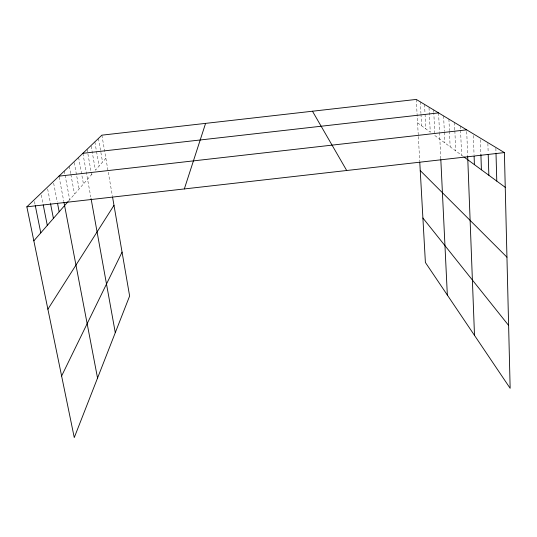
<?xml version="1.0" encoding="UTF-8"?>
<svg xmlns="http://www.w3.org/2000/svg" width="537" height="537" viewBox="0 0 537 537"><rect width="100%" height="100%" fill="white"/><g stroke="black" fill="none" stroke-linecap="round" stroke-linejoin="round"><path stroke-width="0.4" stroke-dasharray="2.69 2.01" d="M68.676 200.898L92.7 173.37M105.876 158.261L95.432 170.229L91.055 145.514M417.571 122.845L430.278 132.189L428.982 107.098M463.458 156.596L434.943 135.619L433.822 113.24M34.449 201.489L35.1 204.704M41.255 195.018L43.054 204.047M47.639 188.917L50.364 202.832M53.633 183.184L57.271 201.986M59.117 176.975L63.809 201.496M64.292 171.068L64.91 174.344M65.064 175.163L69.703 199.724M69.327 166.262L70.703 173.652M70.857 174.478L74.536 194.186M74.24 162.543L79.107 188.937M78.603 157.401L83.45 183.969M82.886 153.314L90.78 197.032M87.075 149.313L91.599 174.626M94.848 141.896L96.398 150.749M96.539 151.555L99.083 166.047M98.452 138.452L102.56 162.067M101.889 135.163L112.441 196.354M416.262 99.426L418.296 135.72M418.343 136.526L419.733 161.462M420.303 101.862L420.934 113.428M420.981 114.253L421.605 125.812M424.539 104.42L425.015 113.401M425.056 114.22L425.841 128.92M433.661 109.924L433.782 112.408M438.581 112.891L439.488 131.82M439.528 132.646L440.796 158.918M443.609 115.925L444.327 131.464M444.368 132.283L444.858 142.916M448.912 119.12L449.415 130.518M449.456 131.337L450.14 146.802M454.503 122.496L454.826 130.014M454.859 130.853L455.712 150.897M460.417 126.067L460.551 129.397M460.585 130.229L461.592 155.227M466.734 131.505L467.653 155.643M473.366 135.505L474.05 154.663M480.414 139.761L480.91 154.784M487.878 143.453L488.16 152.669M495.873 148.266L495.987 152.367"/><path stroke-width="0.81" d="M184.332 188.943L205.59 123.376M61.614 376.007L122.06 252.135M47.887 309.205L113.992 205.335M33.838 240.831L68.165 201.482M112.582 197.173L129.625 296.008L74.267 437.574L26.85 206.826L101.889 135.163L416.262 99.426L504.397 152.595L510.15 388.298L425.391 262.486L419.78 162.288M82.886 153.314L438.581 112.891M58.963 176.156L466.673 129.84M26.85 206.826L504.397 152.595M464.082 157.052L505.243 187.332M420.243 170.565L506.948 257.183M422.901 218.015L508.613 325.415M312.474 111.226L346.701 170.504M35.261 205.51L40.792 232.857M43.222 204.872L47.303 225.392M50.525 203.651L53.418 218.384M57.587 203.624L59.171 211.793M63.963 202.315L97.546 378.041M91.068 198.63L115.287 332.678M440.83 159.724L447.341 295.068M467.687 156.475L474.5 335.377M474.111 156.327L474.406 164.651M480.91 154.784L481.407 169.799M488.214 154.341L488.851 175.277M496.007 153.193L496.779 181.11"/></g></svg>
